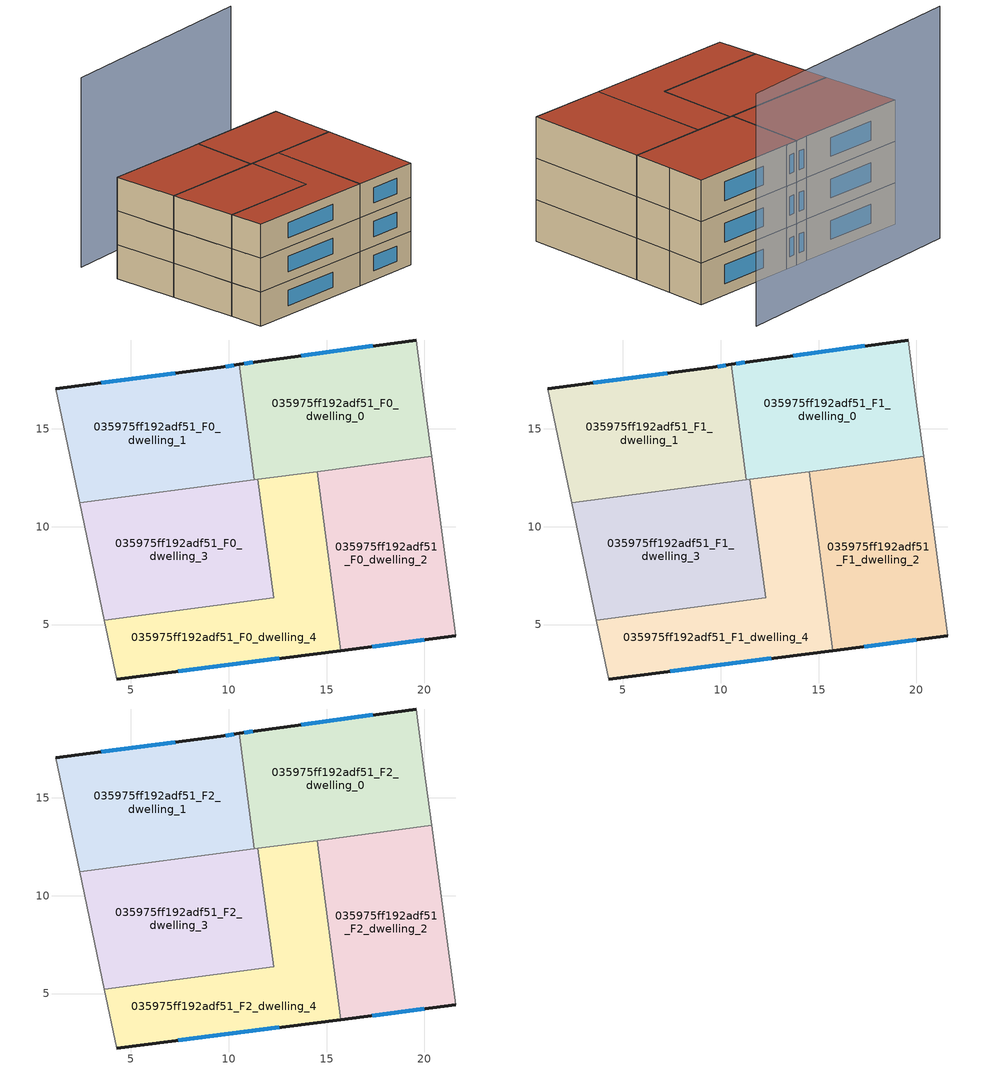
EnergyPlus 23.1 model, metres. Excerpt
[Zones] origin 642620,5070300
035975ff192adf51_F0_dwelling_0
 floor ground (EU_floor_Construction): 19.59,19.53 19.98,16.55 20.37,13.59 11.32,12.39 10.54,18.28 11.49,18.43 z0
 wall outside (EU_wall_Construction): 19.59,19.53 11.49,18.43 10.54,18.28 z0:3
 wall adiabatic (EU_wall_Construction): 20.37,13.59 19.98,16.55 19.59,19.53 z0:3
 wall to 035975ff192adf51_F0_dwelling_1 (EU_wall_Construction): 10.54,18.28 11.32,12.39 z0:3
 wall to 035975ff192adf51_F0_dwelling_2 (EU_wall_Construction): 14.52,12.82 20.37,13.59 z0:3
 wall to 035975ff192adf51_F0_dwelling_4 (EU_wall_Construction): 11.5,12.42 14.52,12.82 z0:3
 wall to 035975ff192adf51_F0_dwelling_3 (EU_wall_Construction): 11.32,12.39 11.5,12.42 z0:3
 window (EU_Window_Construction): 11.23,18.39 10.8,18.32 / 17.36,19.23 13.72,18.73 z0.83:2.17
035975ff192adf51_F0_dwelling_1
 floor ground (EU_floor_Construction): 10.54,18.28 11.32,12.39 2.4,11.21 1.18,17.03 9.59,18.13 z0
 wall outside (EU_wall_Construction): 10.54,18.28 9.59,18.13 1.18,17.03 z0:3
 wall adiabatic (EU_wall_Construction): 1.18,17.03 2.4,11.21 z0:3
 wall to 035975ff192adf51_F0_dwelling_3 (EU_wall_Construction): 2.4,11.21 11.32,12.39 z0:3
 window (EU_Window_Construction): 7.27,17.83 3.5,17.34 / 10.28,18.24 9.85,18.17 z0.83:2.17
035975ff192adf51_F0_dwelling_2
 floor ground (EU_floor_Construction): 20.37,13.59 21.59,4.42 15.73,3.67 14.52,12.82 z0
 wall outside (EU_wall_Construction): 15.73,3.67 21.59,4.42 z0:3
 wall adiabatic (EU_wall_Construction): 21.59,4.42 20.37,13.59 z0:3
 wall to 035975ff192adf51_F0_dwelling_4 (EU_wall_Construction): 14.52,12.82 15.73,3.67 z0:3
 window (EU_Window_Construction): 17.34,3.88 19.98,4.21 z0.83:2.17
035975ff192adf51_F0_dwelling_3
 floor ground (EU_floor_Construction): 11.5,12.42 12.3,6.37 3.65,5.23 2.4,11.21 z0
 wall adiabatic (EU_wall_Construction): 2.4,11.21 3.65,5.23 z0:3
 wall to 035975ff192adf51_F0_dwelling_4 (EU_wall_Construction): 3.65,5.23 12.3,6.37 11.5,12.42 z0:3
035975ff192adf51_F0_dwelling_4
 floor ground (EU_floor_Construction): 14.52,12.82 15.73,3.67 4.28,2.22 3.65,5.23 12.3,6.37 11.5,12.42 z0
 wall outside (EU_wall_Construction): 4.28,2.22 15.73,3.67 z0:3
 wall adiabatic (EU_wall_Construction): 3.65,5.23 4.28,2.22 z0:3
 window (EU_Window_Construction): 7.43,2.62 12.58,3.27 z0.83:2.17
035975ff192adf51_F1_dwelling_0
 floor to 035975ff192adf51_F0_dwelling_0 (EU_floor_Construction): 19.59,19.53 19.98,16.55 20.37,13.59 11.32,12.39 10.54,18.28 11.49,18.43 z3
 wall outside (EU_wall_Construction): 19.59,19.53 11.49,18.43 10.54,18.28 z3:6
 wall adiabatic (EU_wall_Construction): 20.37,13.59 19.98,16.55 19.59,19.53 z3:6
 wall to 035975ff192adf51_F1_dwelling_1 (EU_wall_Construction): 10.54,18.28 11.32,12.39 z3:6
 wall to 035975ff192adf51_F1_dwelling_2 (EU_wall_Construction): 14.52,12.82 20.37,13.59 z3:6
 wall to 035975ff192adf51_F1_dwelling_4 (EU_wall_Construction): 11.5,12.42 14.52,12.82 z3:6
 wall to 035975ff192adf51_F1_dwelling_3 (EU_wall_Construction): 11.32,12.39 11.5,12.42 z3:6
 window (EU_Window_Construction): 11.23,18.39 10.8,18.32 / 17.36,19.23 13.72,18.73 z3.83:5.17
035975ff192adf51_F1_dwelling_1
 floor to 035975ff192adf51_F0_dwelling_1 (EU_floor_Construction): 10.54,18.28 11.32,12.39 2.4,11.21 1.18,17.03 9.59,18.13 z3
 wall outside (EU_wall_Construction): 10.54,18.28 9.59,18.13 1.18,17.03 z3:6
 wall adiabatic (EU_wall_Construction): 1.18,17.03 2.4,11.21 z3:6
 wall to 035975ff192adf51_F1_dwelling_3 (EU_wall_Construction): 2.4,11.21 11.32,12.39 z3:6
 window (EU_Window_Construction): 7.27,17.83 3.5,17.34 / 10.28,18.24 9.85,18.17 z3.83:5.17
035975ff192adf51_F1_dwelling_2
 floor to 035975ff192adf51_F0_dwelling_2 (EU_floor_Construction): 20.37,13.59 21.59,4.42 15.73,3.67 14.52,12.82 z3
 wall outside (EU_wall_Construction): 15.73,3.67 21.59,4.42 z3:6
 wall adiabatic (EU_wall_Construction): 21.59,4.42 20.37,13.59 z3:6
 wall to 035975ff192adf51_F1_dwelling_4 (EU_wall_Construction): 14.52,12.82 15.73,3.67 z3:6
 window (EU_Window_Construction): 17.34,3.88 19.98,4.21 z3.83:5.17
035975ff192adf51_F1_dwelling_3
 floor to 035975ff192adf51_F0_dwelling_3 (EU_floor_Construction): 11.5,12.42 12.3,6.37 3.65,5.23 2.4,11.21 z3
 wall adiabatic (EU_wall_Construction): 2.4,11.21 3.65,5.23 z3:6
 wall to 035975ff192adf51_F1_dwelling_4 (EU_wall_Construction): 3.65,5.23 12.3,6.37 11.5,12.42 z3:6
035975ff192adf51_F1_dwelling_4
 floor to 035975ff192adf51_F0_dwelling_4 (EU_floor_Construction): 14.52,12.82 15.73,3.67 4.28,2.22 3.65,5.23 12.3,6.37 11.5,12.42 z3
 wall outside (EU_wall_Construction): 4.28,2.22 15.73,3.67 z3:6
 wall adiabatic (EU_wall_Construction): 3.65,5.23 4.28,2.22 z3:6
 window (EU_Window_Construction): 7.43,2.62 12.58,3.27 z3.83:5.17
035975ff192adf51_F2_dwelling_0
 floor to 035975ff192adf51_F1_dwelling_0 (EU_floor_Construction): 19.59,19.53 19.98,16.55 20.37,13.59 11.32,12.39 10.54,18.28 11.49,18.43 z6
 wall outside (EU_wall_Construction): 19.59,19.53 11.49,18.43 10.54,18.28 z6:9
 wall adiabatic (EU_wall_Construction): 20.37,13.59 19.98,16.55 19.59,19.53 z6:9
 wall to 035975ff192adf51_F2_dwelling_1 (EU_wall_Construction): 10.54,18.28 11.32,12.39 z6:9
 wall to 035975ff192adf51_F2_dwelling_2 (EU_wall_Construction): 14.52,12.82 20.37,13.59 z6:9
 wall to 035975ff192adf51_F2_dwelling_4 (EU_wall_Construction): 11.5,12.42 14.52,12.82 z6:9
 wall to 035975ff192adf51_F2_dwelling_3 (EU_wall_Construction): 11.32,12.39 11.5,12.42 z6:9
 window (EU_Window_Construction): 11.23,18.39 10.8,18.32 / 17.36,19.23 13.72,18.73 z6.83:8.17
 roof outside (EU_roof_Construction): 20.37,13.59 19.98,16.55 19.59,19.53 11.49,18.43 10.54,18.28 11.32,12.39 z9
035975ff192adf51_F2_dwelling_1
 floor to 035975ff192adf51_F1_dwelling_1 (EU_floor_Construction): 10.54,18.28 11.32,12.39 2.4,11.21 1.18,17.03 9.59,18.13 z6
 wall outside (EU_wall_Construction): 10.54,18.28 9.59,18.13 1.18,17.03 z6:9
 wall adiabatic (EU_wall_Construction): 1.18,17.03 2.4,11.21 z6:9
 wall to 035975ff192adf51_F2_dwelling_3 (EU_wall_Construction): 2.4,11.21 11.32,12.39 z6:9
 window (EU_Window_Construction): 7.27,17.83 3.5,17.34 / 10.28,18.24 9.85,18.17 z6.83:8.17
 roof outside (EU_roof_Construction): 11.32,12.39 10.54,18.28 9.59,18.13 1.18,17.03 2.4,11.21 z9
035975ff192adf51_F2_dwelling_2
 floor to 035975ff192adf51_F1_dwelling_2 (EU_floor_Construction): 20.37,13.59 21.59,4.42 15.73,3.67 14.52,12.82 z6
 wall outside (EU_wall_Construction): 15.73,3.67 21.59,4.42 z6:9
 wall adiabatic (EU_wall_Construction): 21.59,4.42 20.37,13.59 z6:9
 wall to 035975ff192adf51_F2_dwelling_4 (EU_wall_Construction): 14.52,12.82 15.73,3.67 z6:9
 window (EU_Window_Construction): 17.34,3.88 19.98,4.21 z6.83:8.17
 roof outside (EU_roof_Construction): 21.59,4.42 20.37,13.59 14.52,12.82 15.73,3.67 z9
035975ff192adf51_F2_dwelling_3
 floor to 035975ff192adf51_F1_dwelling_3 (EU_floor_Construction): 11.5,12.42 12.3,6.37 3.65,5.23 2.4,11.21 z6
 wall adiabatic (EU_wall_Construction): 2.4,11.21 3.65,5.23 z6:9
 wall to 035975ff192adf51_F2_dwelling_4 (EU_wall_Construction): 3.65,5.23 12.3,6.37 11.5,12.42 z6:9
 roof outside (EU_roof_Construction): 12.3,6.37 11.5,12.42 2.4,11.21 3.65,5.23 z9
035975ff192adf51_F2_dwelling_4
 floor to 035975ff192adf51_F1_dwelling_4 (EU_floor_Construction): 14.52,12.82 15.73,3.67 4.28,2.22 3.65,5.23 12.3,6.37 11.5,12.42 z6
 wall outside (EU_wall_Construction): 4.28,2.22 15.73,3.67 z6:9
 wall adiabatic (EU_wall_Construction): 3.65,5.23 4.28,2.22 z6:9
 window (EU_Window_Construction): 7.43,2.62 12.58,3.27 z6.83:8.17
 roof outside (EU_roof_Construction): 15.73,3.67 14.52,12.82 11.5,12.42 12.3,6.37 3.65,5.23 4.28,2.22 z9
shading: 18.95,24.57 0.32,20.69 z0:16.8
[Building]
EU S2 Campaign: North Axis=0; Terrain=City; Solar Distribution=FullExterior
[Site:Location]
Lyon-Bron: Latitude=45.75; Longitude=5; Time Zone=1; Elevation=198
[SizingPeriod:WeatherFileDays]
AnnualSizingPeriod: Begin Month=1; Begin Day of Month=1; End Month=12; End Day of Month=31; Day of Week for Start Day=Monday; Use Weather File Daylight Saving Period=No; Use Weather File Rain and Snow Indicators=No
[MATERIAL]
EU_InternalMass_Material: Roughness=MediumRough; Thickness=0.1; Conductivity=1; Density=1800; Specific Heat=900; Thermal Absorptance=0.9; Solar Absorptance=0.7; Visible Absorptance=0.7
[MATERIAL:NOMASS] Roughness=MediumRough; Thermal Absorptance=0.9; Solar Absorptance=0.7; Visible Absorptance=0.7
Name | Thermal Resistance
EU_wall_NoMass | 0.87146
EU_roof_NoMass | 0.842276
EU_floor_NoMass | 0.496999
[WINDOWMATERIAL:SIMPLEGLAZINGSYSTEM]
EU_Window_SimpleGlazing: UFactor=2.2525; Solar Heat Gain Coefficient=0.76; Visible Transmittance=0.76
[CONSTRUCTION]
EU_wall_Construction: EU_wall_NoMass
EU_roof_Construction: EU_roof_NoMass
EU_floor_Construction: EU_floor_NoMass
EU_Window_Construction: EU_Window_SimpleGlazing
EU_InternalMass_Construction: EU_InternalMass_Material
[ZONE] Type=1; Multiplier=1; Ceiling Height=autocalculate; Floor Area=autocalculate; Part of Total Floor Area=Yes
Name | Volume
035975ff192adf51_F0_dwelling_0 | 163.766
035975ff192adf51_F1_dwelling_0; 035975ff192adf51_F2_dwelling_0 | 163.769
035975ff192adf51_F0_dwelling_1 | 163.774
035975ff192adf51_F1_dwelling_1; 035975ff192adf51_F2_dwelling_1; 035975ff192adf51_F0_dwelling_3; 035975ff192adf51_F1_dwelling_3; 035975ff192adf51_F2_dwelling_3 | 163.775
035975ff192adf51_F0_dwelling_2; 035975ff192adf51_F1_dwelling_2; 035975ff192adf51_F2_dwelling_2 | 163.78
035975ff192adf51_F0_dwelling_4; 035975ff192adf51_F1_dwelling_4; 035975ff192adf51_F2_dwelling_4 | 163.784
[INTERNALMASS] Construction=EU_InternalMass_Construction
Name | Zone or ZoneList | Surface Area
035975ff192adf51_F0_dwelling_0_EU_InternalMass | 035975ff192adf51_F0_dwelling_0 | 54.5894
035975ff192adf51_F0_dwelling_1_EU_InternalMass | 035975ff192adf51_F0_dwelling_1 | 54.5908
035975ff192adf51_F0_dwelling_2_EU_InternalMass | 035975ff192adf51_F0_dwelling_2 | 54.5913
035975ff192adf51_F0_dwelling_3_EU_InternalMass | 035975ff192adf51_F0_dwelling_3 | 54.592
035975ff192adf51_F0_dwelling_4_EU_InternalMass | 035975ff192adf51_F0_dwelling_4 | 54.5946
035975ff192adf51_F1_dwelling_0_EU_InternalMass | 035975ff192adf51_F1_dwelling_0 | 54.5894
035975ff192adf51_F1_dwelling_1_EU_InternalMass | 035975ff192adf51_F1_dwelling_1 | 54.5908
035975ff192adf51_F1_dwelling_2_EU_InternalMass | 035975ff192adf51_F1_dwelling_2 | 54.5913
035975ff192adf51_F1_dwelling_3_EU_InternalMass | 035975ff192adf51_F1_dwelling_3 | 54.592
035975ff192adf51_F1_dwelling_4_EU_InternalMass | 035975ff192adf51_F1_dwelling_4 | 54.5946
035975ff192adf51_F2_dwelling_0_EU_InternalMass | 035975ff192adf51_F2_dwelling_0 | 54.5894
035975ff192adf51_F2_dwelling_1_EU_InternalMass | 035975ff192adf51_F2_dwelling_1 | 54.5908
035975ff192adf51_F2_dwelling_2_EU_InternalMass | 035975ff192adf51_F2_dwelling_2 | 54.5913
035975ff192adf51_F2_dwelling_3_EU_InternalMass | 035975ff192adf51_F2_dwelling_3 | 54.592
035975ff192adf51_F2_dwelling_4_EU_InternalMass | 035975ff192adf51_F2_dwelling_4 | 54.5946
[OTHEREQUIPMENT] Fuel Type=Electricity; Design Level Calculation Method=Watts/Area; Power per Zone Floor Area=1; Fraction Latent=0; Fraction Radiant=0; Fraction Lost=0; Carbon Dioxide Generation Rate=0; EndUse Subcategory=EU_Step8_InternalGains
Name | Zone or ZoneList or Space or SpaceList | Schedule
EU_Step8_InternalGain_035975ff192adf51_F0_dwelling_0_f000 | 035975ff192adf51_F0_dwelling_0 | EU_Step8_GainSchedule_035975ff192adf51_F0_dwelling_0_f000
EU_Step8_InternalGain_035975ff192adf51_F0_dwelling_1_f000 | 035975ff192adf51_F0_dwelling_1 | EU_Step8_GainSchedule_035975ff192adf51_F0_dwelling_1_f000
EU_Step8_InternalGain_035975ff192adf51_F0_dwelling_2_f000 | 035975ff192adf51_F0_dwelling_2 | EU_Step8_GainSchedule_035975ff192adf51_F0_dwelling_2_f000
EU_Step8_InternalGain_035975ff192adf51_F0_dwelling_3_f000 | 035975ff192adf51_F0_dwelling_3 | EU_Step8_GainSchedule_035975ff192adf51_F0_dwelling_3_f000
EU_Step8_InternalGain_035975ff192adf51_F0_dwelling_4_f000 | 035975ff192adf51_F0_dwelling_4 | EU_Step8_GainSchedule_035975ff192adf51_F0_dwelling_4_f000
EU_Step8_InternalGain_035975ff192adf51_F1_dwelling_0_f000 | 035975ff192adf51_F1_dwelling_0 | EU_Step8_GainSchedule_035975ff192adf51_F1_dwelling_0_f000
EU_Step8_InternalGain_035975ff192adf51_F1_dwelling_1_f000 | 035975ff192adf51_F1_dwelling_1 | EU_Step8_GainSchedule_035975ff192adf51_F1_dwelling_1_f000
EU_Step8_InternalGain_035975ff192adf51_F1_dwelling_2_f000 | 035975ff192adf51_F1_dwelling_2 | EU_Step8_GainSchedule_035975ff192adf51_F1_dwelling_2_f000
EU_Step8_InternalGain_035975ff192adf51_F1_dwelling_3_f000 | 035975ff192adf51_F1_dwelling_3 | EU_Step8_GainSchedule_035975ff192adf51_F1_dwelling_3_f000
EU_Step8_InternalGain_035975ff192adf51_F1_dwelling_4_f000 | 035975ff192adf51_F1_dwelling_4 | EU_Step8_GainSchedule_035975ff192adf51_F1_dwelling_4_f000
EU_Step8_InternalGain_035975ff192adf51_F2_dwelling_0_f000 | 035975ff192adf51_F2_dwelling_0 | EU_Step8_GainSchedule_035975ff192adf51_F2_dwelling_0_f000
EU_Step8_InternalGain_035975ff192adf51_F2_dwelling_1_f000 | 035975ff192adf51_F2_dwelling_1 | EU_Step8_GainSchedule_035975ff192adf51_F2_dwelling_1_f000
EU_Step8_InternalGain_035975ff192adf51_F2_dwelling_2_f000 | 035975ff192adf51_F2_dwelling_2 | EU_Step8_GainSchedule_035975ff192adf51_F2_dwelling_2_f000
EU_Step8_InternalGain_035975ff192adf51_F2_dwelling_3_f000 | 035975ff192adf51_F2_dwelling_3 | EU_Step8_GainSchedule_035975ff192adf51_F2_dwelling_3_f000
EU_Step8_InternalGain_035975ff192adf51_F2_dwelling_4_f000 | 035975ff192adf51_F2_dwelling_4 | EU_Step8_GainSchedule_035975ff192adf51_F2_dwelling_4_f000
[ZONEVENTILATION:DESIGNFLOWRATE] Schedule=EU_AlwaysOn; Design Flow Rate Calculation Method=AirChanges/Hour; Air Changes per Hour=0.425; Ventilation Type=Natural; Fan Pressure Rise=0; Fan Total Efficiency=1; Constant Term Coefficient=1; Temperature Term Coefficient=0; Velocity Term Coefficient=0; Velocity Squared Term Coefficient=0; Minimum Indoor Temperature=-100; Maximum Indoor Temperature=100; Delta Temperature=-100; Minimum Outdoor Temperature=-100; Maximum Outdoor Temperature=100; Maximum Wind Speed=40
Name | Zone or ZoneList or Space or SpaceList
EU_ConstantAir_035975ff192adf51_F0_dwelling_0 | 035975ff192adf51_F0_dwelling_0
EU_ConstantAir_035975ff192adf51_F0_dwelling_1 | 035975ff192adf51_F0_dwelling_1
EU_ConstantAir_035975ff192adf51_F0_dwelling_2 | 035975ff192adf51_F0_dwelling_2
EU_ConstantAir_035975ff192adf51_F0_dwelling_3 | 035975ff192adf51_F0_dwelling_3
EU_ConstantAir_035975ff192adf51_F0_dwelling_4 | 035975ff192adf51_F0_dwelling_4
EU_ConstantAir_035975ff192adf51_F1_dwelling_0 | 035975ff192adf51_F1_dwelling_0
EU_ConstantAir_035975ff192adf51_F1_dwelling_1 | 035975ff192adf51_F1_dwelling_1
EU_ConstantAir_035975ff192adf51_F1_dwelling_2 | 035975ff192adf51_F1_dwelling_2
EU_ConstantAir_035975ff192adf51_F1_dwelling_3 | 035975ff192adf51_F1_dwelling_3
EU_ConstantAir_035975ff192adf51_F1_dwelling_4 | 035975ff192adf51_F1_dwelling_4
EU_ConstantAir_035975ff192adf51_F2_dwelling_0 | 035975ff192adf51_F2_dwelling_0
EU_ConstantAir_035975ff192adf51_F2_dwelling_1 | 035975ff192adf51_F2_dwelling_1
EU_ConstantAir_035975ff192adf51_F2_dwelling_2 | 035975ff192adf51_F2_dwelling_2
EU_ConstantAir_035975ff192adf51_F2_dwelling_3 | 035975ff192adf51_F2_dwelling_3
EU_ConstantAir_035975ff192adf51_F2_dwelling_4 | 035975ff192adf51_F2_dwelling_4
[HVACTEMPLATE:THERMOSTAT] Constant Heating Setpoint=20; Constant Cooling Setpoint=50
EU_HeatOnly_035975ff192adf51_F0_dwelling_0; EU_HeatOnly_035975ff192adf51_F0_dwelling_1; EU_HeatOnly_035975ff192adf51_F0_dwelling_2; EU_HeatOnly_035975ff192adf51_F0_dwelling_3; EU_HeatOnly_035975ff192adf51_F0_dwelling_4; EU_HeatOnly_035975ff192adf51_F1_dwelling_0; EU_HeatOnly_035975ff192adf51_F1_dwelling_1; EU_HeatOnly_035975ff192adf51_F1_dwelling_2; EU_HeatOnly_035975ff192adf51_F1_dwelling_3; EU_HeatOnly_035975ff192adf51_F1_dwelling_4; EU_HeatOnly_035975ff192adf51_F2_dwelling_0; EU_HeatOnly_035975ff192adf51_F2_dwelling_1; EU_HeatOnly_035975ff192adf51_F2_dwelling_2; EU_HeatOnly_035975ff192adf51_F2_dwelling_3; EU_HeatOnly_035975ff192adf51_F2_dwelling_4
[HVACTEMPLATE:ZONE:IDEALLOADSAIRSYSTEM] System Availability Schedule=EU_AlwaysOn; Maximum Heating Supply Air Temperature=50; Minimum Cooling Supply Air Temperature=13; Maximum Heating Supply Air Humidity Ratio=0.0156; Minimum Cooling Supply Air Humidity Ratio=0.0077; Heating Limit=NoLimit; Cooling Limit=NoLimit; Heating Availability Schedule=EU_AlwaysOn; Cooling Availability Schedule=EU_CoolingOff; Dehumidification Control Type=ConstantSensibleHeatRatio; Cooling Sensible Heat Ratio=0.7; Dehumidification Setpoint=60; Humidification Control Type=None; Humidification Setpoint=30; Outdoor Air Method=None; Outdoor Air Flow Rate per Person=0.00944; Outdoor Air Flow Rate per Zone Floor Area=0; Outdoor Air Flow Rate per Zone=0; Demand Controlled Ventilation Type=None; Outdoor Air Economizer Type=NoEconomizer; Heat Recovery Type=None; Sensible Heat Recovery Effectiveness=0.7; Latent Heat Recovery Effectiveness=0.65
Name | Template Thermostat
035975ff192adf51_F0_dwelling_0 | EU_HeatOnly_035975ff192adf51_F0_dwelling_0
035975ff192adf51_F0_dwelling_1 | EU_HeatOnly_035975ff192adf51_F0_dwelling_1
035975ff192adf51_F0_dwelling_2 | EU_HeatOnly_035975ff192adf51_F0_dwelling_2
035975ff192adf51_F0_dwelling_3 | EU_HeatOnly_035975ff192adf51_F0_dwelling_3
035975ff192adf51_F0_dwelling_4 | EU_HeatOnly_035975ff192adf51_F0_dwelling_4
035975ff192adf51_F1_dwelling_0 | EU_HeatOnly_035975ff192adf51_F1_dwelling_0
035975ff192adf51_F1_dwelling_1 | EU_HeatOnly_035975ff192adf51_F1_dwelling_1
035975ff192adf51_F1_dwelling_2 | EU_HeatOnly_035975ff192adf51_F1_dwelling_2
035975ff192adf51_F1_dwelling_3 | EU_HeatOnly_035975ff192adf51_F1_dwelling_3
035975ff192adf51_F1_dwelling_4 | EU_HeatOnly_035975ff192adf51_F1_dwelling_4
035975ff192adf51_F2_dwelling_0 | EU_HeatOnly_035975ff192adf51_F2_dwelling_0
035975ff192adf51_F2_dwelling_1 | EU_HeatOnly_035975ff192adf51_F2_dwelling_1
035975ff192adf51_F2_dwelling_2 | EU_HeatOnly_035975ff192adf51_F2_dwelling_2
035975ff192adf51_F2_dwelling_3 | EU_HeatOnly_035975ff192adf51_F2_dwelling_3
035975ff192adf51_F2_dwelling_4 | EU_HeatOnly_035975ff192adf51_F2_dwelling_4
[SIZING:ZONE] Zone Cooling Design Supply Air Temperature Input Method=SupplyAirTemperature; Zone Cooling Design Supply Air Temperature=13; Zone Heating Design Supply Air Temperature Input Method=SupplyAirTemperature; Zone Heating Design Supply Air Temperature=50; Zone Cooling Design Supply Air Humidity Ratio=0.008; Zone Heating Design Supply Air Humidity Ratio=0.008; Cooling Design Air Flow Method=DesignDay; Cooling Design Air Flow Rate=0; Cooling Minimum Air Flow per Zone Floor Area=0.000762; Cooling Minimum Air Flow=0; Cooling Minimum Air Flow Fraction=0.2; Heating Design Air Flow Method=DesignDay; Heating Design Air Flow Rate=0; Heating Maximum Air Flow per Zone Floor Area=0.002032; Heating Maximum Air Flow=0.141576; Heating Maximum Air Flow Fraction=0.3; Account for Dedicated Outdoor Air System=No; Dedicated Outdoor Air System Control Strategy=NeutralSupplyAir; Dedicated Outdoor Air Low Setpoint Temperature for Design=autosize; Dedicated Outdoor Air High Setpoint Temperature for Design=autosize; Zone Load Sizing Method=Sensible Load Only No Latent Load; Zone Latent Cooling Design Supply Air Humidity Ratio Input Method=HumidityRatioDifference; Zone Cooling Design Supply Air Humidity Ratio Difference=0.005; Zone Latent Heating Design Supply Air Humidity Ratio Input Method=HumidityRatioDifference; Zone Humidification Design Supply Air Humidity Ratio Difference=0.005
035975ff192adf51_F0_dwelling_0; 035975ff192adf51_F0_dwelling_1; 035975ff192adf51_F0_dwelling_2; 035975ff192adf51_F0_dwelling_3; 035975ff192adf51_F0_dwelling_4; 035975ff192adf51_F1_dwelling_0; 035975ff192adf51_F1_dwelling_1; 035975ff192adf51_F1_dwelling_2; 035975ff192adf51_F1_dwelling_3; 035975ff192adf51_F1_dwelling_4; 035975ff192adf51_F2_dwelling_0; 035975ff192adf51_F2_dwelling_1; 035975ff192adf51_F2_dwelling_2; 035975ff192adf51_F2_dwelling_3; 035975ff192adf51_F2_dwelling_4
[SCHEDULE:CONSTANT]
Name | Hourly Value
EU_AlwaysOn | 1
EU_CoolingOff | 0
[SCHEDULE:FILE] Column Number=1; Rows to Skip at Top=0; Number of Hours of Data=8760; Column Separator=Comma; Interpolate to Timestep=No; Minutes per Item=60; Adjust Schedule for Daylight Savings=Yes
Name | File
EU_Step8_GainSchedule_035975ff192adf51_F0_dwelling_0_f000 | ../../schedules/035975ff192adf51/035975ff192adf51_F0_dwelling_0_f000_gain.csv
EU_Step8_GainSchedule_035975ff192adf51_F0_dwelling_1_f000 | ../../schedules/035975ff192adf51/035975ff192adf51_F0_dwelling_1_f000_gain.csv
EU_Step8_GainSchedule_035975ff192adf51_F0_dwelling_2_f000 | ../../schedules/035975ff192adf51/035975ff192adf51_F0_dwelling_2_f000_gain.csv
EU_Step8_GainSchedule_035975ff192adf51_F0_dwelling_3_f000 | ../../schedules/035975ff192adf51/035975ff192adf51_F0_dwelling_3_f000_gain.csv
EU_Step8_GainSchedule_035975ff192adf51_F0_dwelling_4_f000 | ../../schedules/035975ff192adf51/035975ff192adf51_F0_dwelling_4_f000_gain.csv
EU_Step8_GainSchedule_035975ff192adf51_F1_dwelling_0_f000 | ../../schedules/035975ff192adf51/035975ff192adf51_F1_dwelling_0_f000_gain.csv
EU_Step8_GainSchedule_035975ff192adf51_F1_dwelling_1_f000 | ../../schedules/035975ff192adf51/035975ff192adf51_F1_dwelling_1_f000_gain.csv
EU_Step8_GainSchedule_035975ff192adf51_F1_dwelling_2_f000 | ../../schedules/035975ff192adf51/035975ff192adf51_F1_dwelling_2_f000_gain.csv
EU_Step8_GainSchedule_035975ff192adf51_F1_dwelling_3_f000 | ../../schedules/035975ff192adf51/035975ff192adf51_F1_dwelling_3_f000_gain.csv
EU_Step8_GainSchedule_035975ff192adf51_F1_dwelling_4_f000 | ../../schedules/035975ff192adf51/035975ff192adf51_F1_dwelling_4_f000_gain.csv
EU_Step8_GainSchedule_035975ff192adf51_F2_dwelling_0_f000 | ../../schedules/035975ff192adf51/035975ff192adf51_F2_dwelling_0_f000_gain.csv
EU_Step8_GainSchedule_035975ff192adf51_F2_dwelling_1_f000 | ../../schedules/035975ff192adf51/035975ff192adf51_F2_dwelling_1_f000_gain.csv
EU_Step8_GainSchedule_035975ff192adf51_F2_dwelling_2_f000 | ../../schedules/035975ff192adf51/035975ff192adf51_F2_dwelling_2_f000_gain.csv
EU_Step8_GainSchedule_035975ff192adf51_F2_dwelling_3_f000 | ../../schedules/035975ff192adf51/035975ff192adf51_F2_dwelling_3_f000_gain.csv
EU_Step8_GainSchedule_035975ff192adf51_F2_dwelling_4_f000 | ../../schedules/035975ff192adf51/035975ff192adf51_F2_dwelling_4_f000_gain.csv
